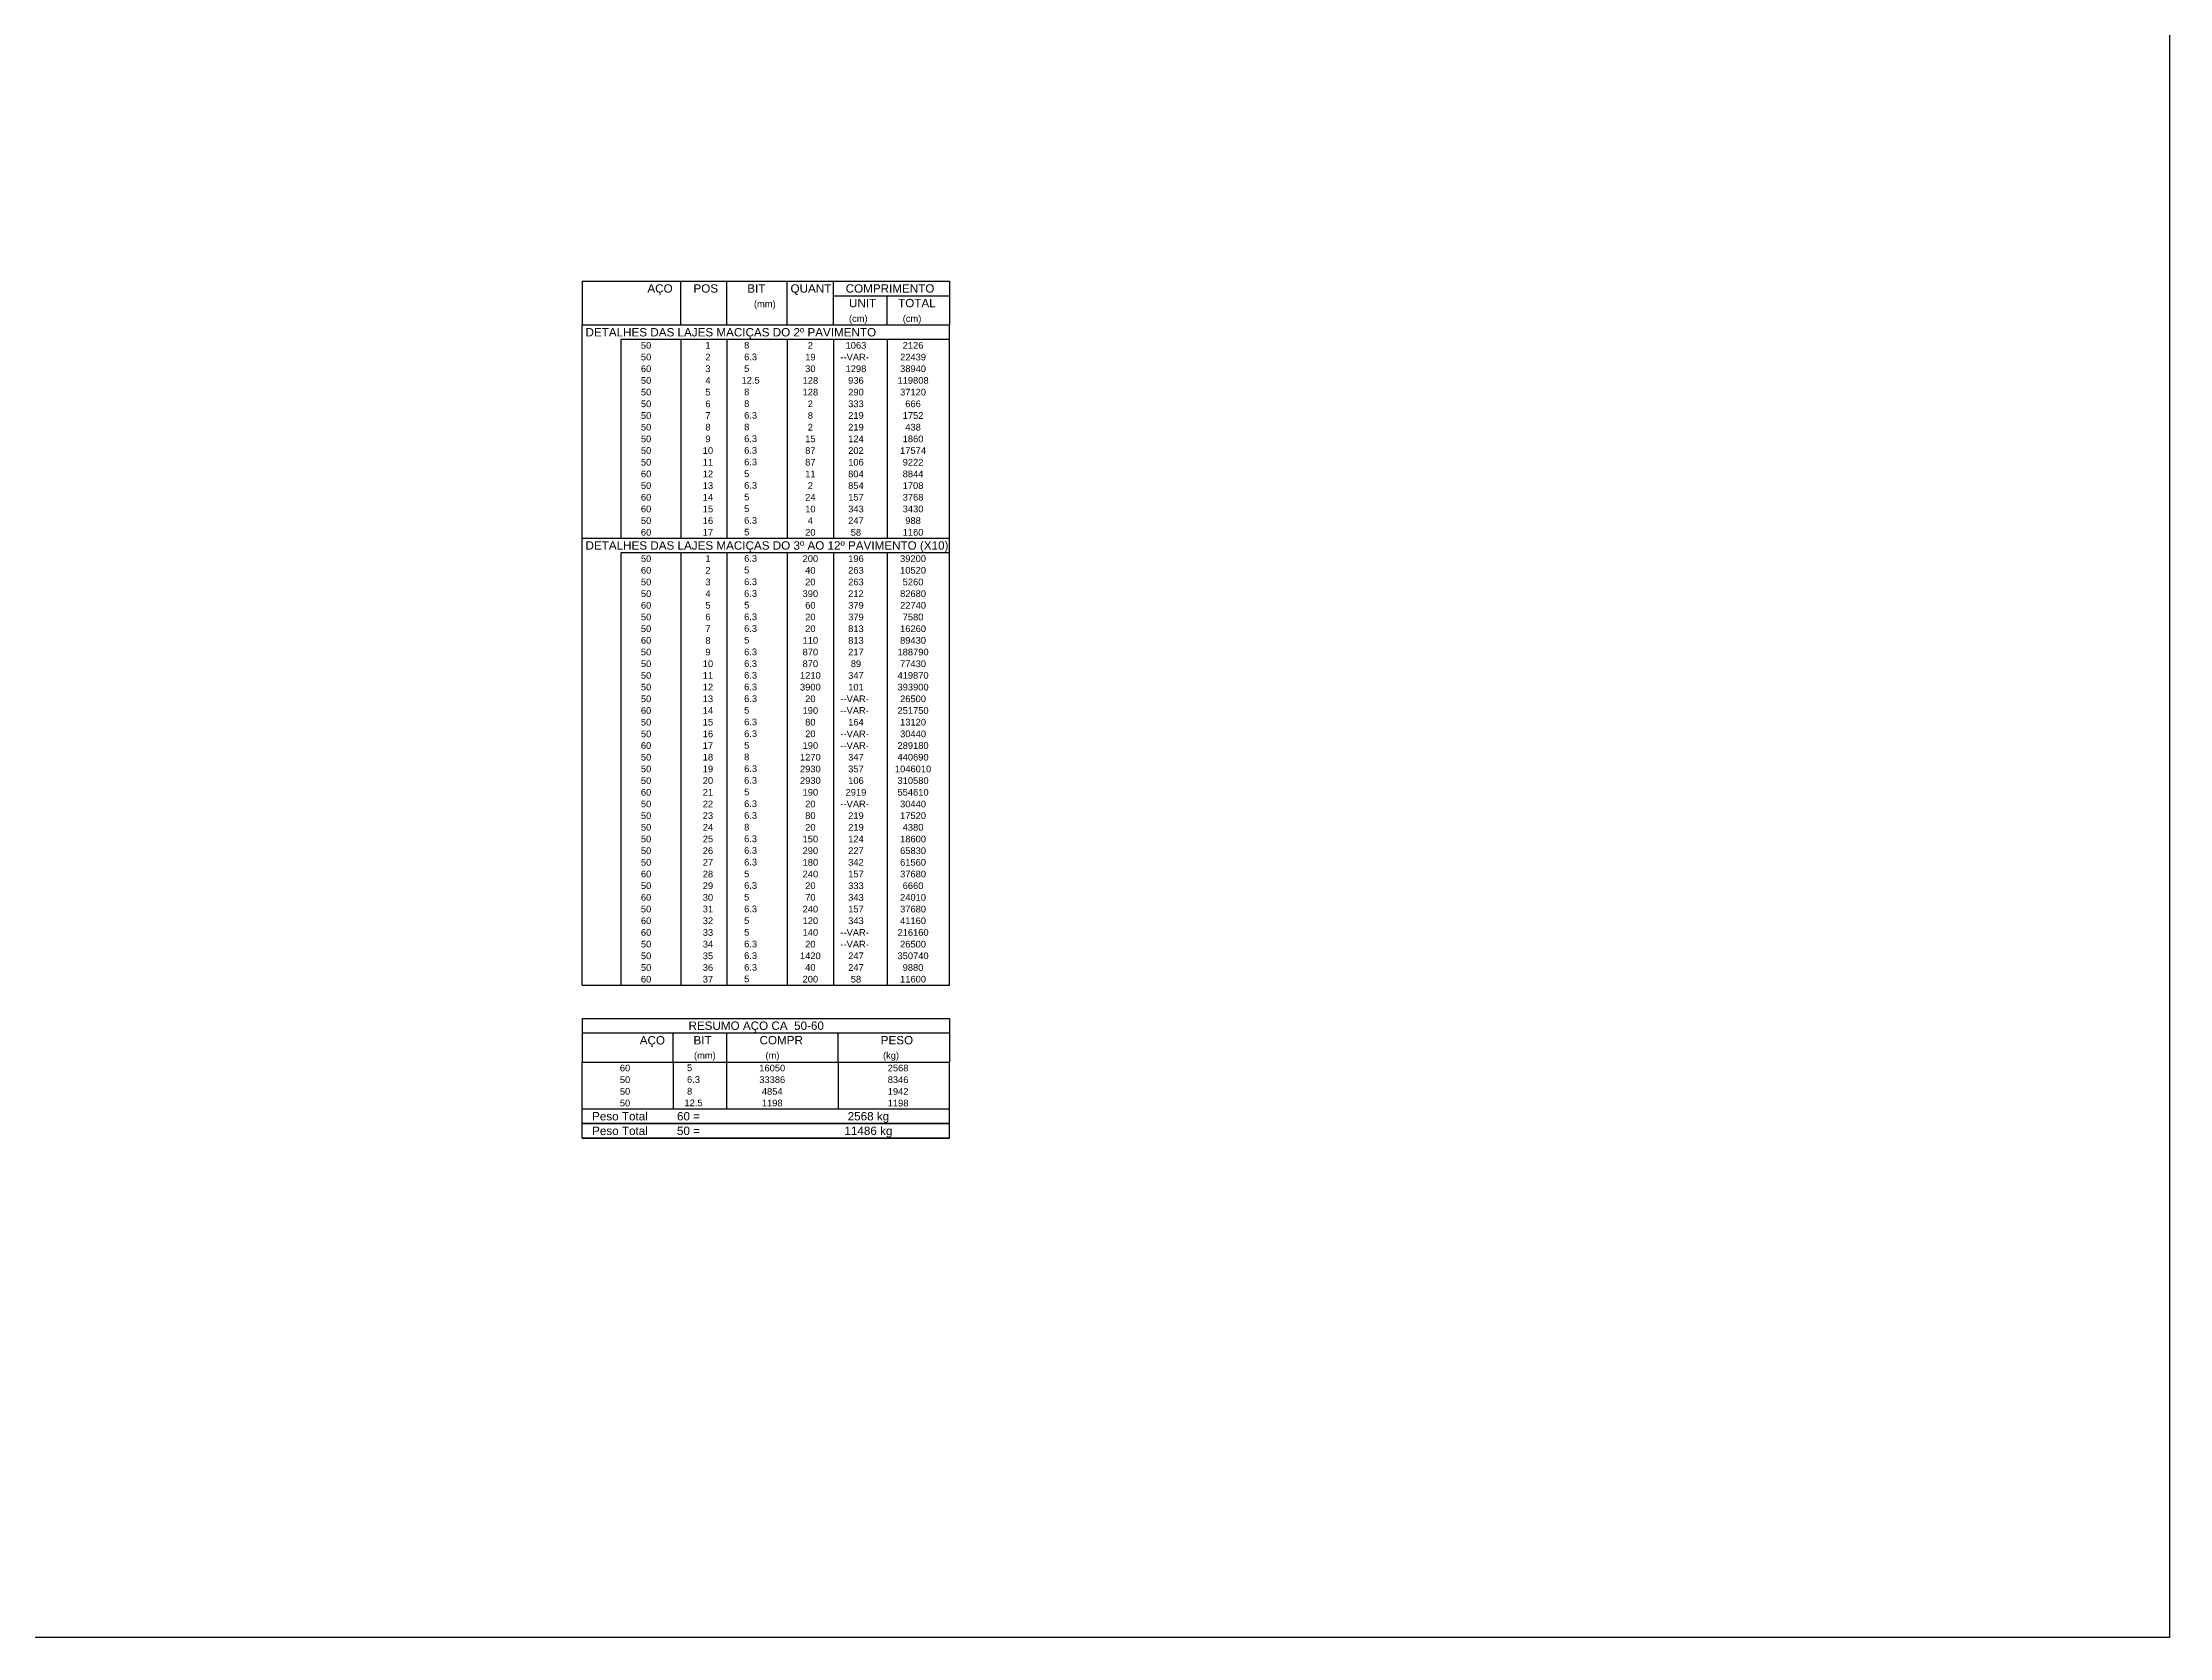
# Model space of a CAD drawing. Extents: x 544 to 914, y -40 to 56.
# Drawn here: x 850.5 to 914.2, y -39.5 to 8.3 of the extents above; entities that cross this region are included whole.
import ezdxf

# ---------------------------------------------------------------- set-up
doc = ezdxf.new("R2010")
doc.units = 0
doc.header["$LTSCALE"] = 0.5
doc.header["$MEASUREMENT"] = 0
doc.layers.get('0').update_dxf_attribs({"linetype": 'CONTINUOUS'})
doc.layers.add('2', color=1, linetype='CONTINUOUS')
doc.styles.add('TQS_ARIAL', font='arial.ttf')

msp = doc.modelspace()

# ---------------------------------------------------------------- linework, layer by layer
msp.add_lwpolyline([(783.812, 56.041), (914.246, 56.041), (914.246, -39.528), (783.812, -39.528)], close=True)
at = {"layer": '2', "linetype": 'Continuous'}
for p, q in [((866.706, 1.107), (866.706, -0.206)), ((866.706, 1.107), (877.706, 1.107)), ((869.656, -0.206), (869.656, 1.107)), ((871.036, -0.206), (871.036, 1.107)), ((872.846, -0.206), (872.846, 1.107)), ((874.226, -0.206), (874.226, 1.107)), ((874.226, 0.669), (877.706, 0.669)), ((875.836, -0.206), (875.836, 0.669)), ((877.706, 1.107), (877.706, -0.206)), ((866.706, -0.206), (877.706, -0.206)), ((866.706, -0.643), (866.706, -0.206)), ((866.706, -0.206), (877.706, -0.206)), ((877.706, -0.643), (877.706, -0.206)), ((866.706, -0.993), (866.706, -0.643)), ((866.706, -1.343), (866.706, -0.993)), ((877.706, -0.643), (867.856, -0.643)), ((867.856, -0.643), (867.856, -0.993)), ((867.856, -0.993), (867.856, -1.343)), ((869.656, -0.643), (869.656, -0.993)), ((869.656, -0.993), (869.656, -1.343)), ((871.036, -0.643), (871.036, -0.993)), ((871.036, -0.993), (871.036, -1.343)), ((872.846, -0.643), (872.846, -0.993)), ((872.846, -0.993), (872.846, -1.343)), ((874.226, -0.643), (874.226, -0.993)), ((874.226, -0.993), (874.226, -1.343)), ((875.836, -0.643), (875.836, -0.993)), ((875.836, -0.993), (875.836, -1.343)), ((877.706, -0.993), (877.706, -0.643)), ((877.706, -1.343), (877.706, -0.993)), ((866.706, -1.693), (866.706, -1.343)), ((866.706, -2.043), (866.706, -1.693)), ((867.856, -1.343), (867.856, -1.693)), ((867.856, -1.693), (867.856, -2.043)), ((869.656, -1.343), (869.656, -1.693)), ((869.656, -1.693), (869.656, -2.043)), ((871.036, -1.343), (871.036, -1.693)), ((871.036, -1.693), (871.036, -2.043)), ((872.846, -1.343), (872.846, -1.693)), ((872.846, -1.693), (872.846, -2.043)), ((874.226, -1.343), (874.226, -1.693)), ((874.226, -1.693), (874.226, -2.043)), ((875.836, -1.343), (875.836, -1.693)), ((875.836, -1.693), (875.836, -2.043)), ((877.706, -1.693), (877.706, -1.343)), ((877.706, -2.043), (877.706, -1.693)), ((866.706, -2.393), (866.706, -2.043)), ((866.706, -2.743), (866.706, -2.393)), ((867.856, -2.043), (867.856, -2.393)), ((867.856, -2.393), (867.856, -2.743)), ((869.656, -2.043), (869.656, -2.393)), ((869.656, -2.393), (869.656, -2.743)), ((871.036, -2.043), (871.036, -2.393)), ((871.036, -2.393), (871.036, -2.743)), ((872.846, -2.043), (872.846, -2.393)), ((872.846, -2.393), (872.846, -2.743)), ((874.226, -2.043), (874.226, -2.393)), ((874.226, -2.393), (874.226, -2.743)), ((875.836, -2.043), (875.836, -2.393)), ((875.836, -2.393), (875.836, -2.743)), ((877.706, -2.393), (877.706, -2.043)), ((877.706, -2.743), (877.706, -2.393)), ((866.706, -3.093), (866.706, -2.743)), ((866.706, -3.443), (866.706, -3.093)), ((867.856, -2.743), (867.856, -3.093)), ((867.856, -3.093), (867.856, -3.443)), ((869.656, -2.743), (869.656, -3.093)), ((869.656, -3.093), (869.656, -3.443)), ((871.036, -2.743), (871.036, -3.093)), ((871.036, -3.093), (871.036, -3.443)), ((872.846, -2.743), (872.846, -3.093)), ((872.846, -3.093), (872.846, -3.443)), ((874.226, -2.743), (874.226, -3.093)), ((874.226, -3.093), (874.226, -3.443)), ((875.836, -2.743), (875.836, -3.093)), ((875.836, -3.093), (875.836, -3.443)), ((877.706, -3.093), (877.706, -2.743)), ((877.706, -3.443), (877.706, -3.093)), ((866.706, -3.793), (866.706, -3.443)), ((866.706, -4.143), (866.706, -3.793)), ((867.856, -3.443), (867.856, -3.793)), ((867.856, -3.793), (867.856, -4.143)), ((869.656, -3.443), (869.656, -3.793)), ((869.656, -3.793), (869.656, -4.143)), ((871.036, -3.443), (871.036, -3.793)), ((871.036, -3.793), (871.036, -4.143)), ((872.846, -3.443), (872.846, -3.793)), ((872.846, -3.793), (872.846, -4.143)), ((874.226, -3.443), (874.226, -3.793)), ((874.226, -3.793), (874.226, -4.143)), ((875.836, -3.443), (875.836, -3.793)), ((875.836, -3.793), (875.836, -4.143)), ((877.706, -3.793), (877.706, -3.443)), ((877.706, -4.143), (877.706, -3.793)), ((866.706, -4.493), (866.706, -4.143)), ((867.856, -4.143), (867.856, -4.493)), ((869.656, -4.143), (869.656, -4.493)), ((871.036, -4.143), (871.036, -4.493)), ((872.846, -4.143), (872.846, -4.493)), ((874.226, -4.143), (874.226, -4.493)), ((875.836, -4.143), (875.836, -4.493)), ((877.706, -4.493), (877.706, -4.143)), ((866.706, -4.843), (866.706, -4.493)), ((866.706, -5.193), (866.706, -4.843)), ((867.856, -4.493), (867.856, -4.843)), ((867.856, -4.843), (867.856, -5.193)), ((869.656, -4.493), (869.656, -4.843)), ((869.656, -4.843), (869.656, -5.193)), ((871.036, -4.493), (871.036, -4.843)), ((871.036, -4.843), (871.036, -5.193)), ((872.846, -4.493), (872.846, -4.843)), ((872.846, -4.843), (872.846, -5.193)), ((874.226, -4.493), (874.226, -4.843)), ((874.226, -4.843), (874.226, -5.193)), ((875.836, -4.493), (875.836, -4.843)), ((875.836, -4.843), (875.836, -5.193)), ((877.706, -4.843), (877.706, -4.493)), ((877.706, -5.193), (877.706, -4.843)), ((866.706, -5.543), (866.706, -5.193)), ((866.706, -5.893), (866.706, -5.543)), ((867.856, -5.193), (867.856, -5.543)), ((867.856, -5.543), (867.856, -5.893)), ((869.656, -5.193), (869.656, -5.543)), ((869.656, -5.543), (869.656, -5.893)), ((871.036, -5.193), (871.036, -5.543)), ((871.036, -5.543), (871.036, -5.893)), ((872.846, -5.193), (872.846, -5.543)), ((872.846, -5.543), (872.846, -5.893)), ((874.226, -5.193), (874.226, -5.543)), ((874.226, -5.543), (874.226, -5.893)), ((875.836, -5.193), (875.836, -5.543)), ((875.836, -5.543), (875.836, -5.893)), ((877.706, -5.543), (877.706, -5.193)), ((877.706, -5.893), (877.706, -5.543)), ((866.706, -6.243), (866.706, -5.893)), ((866.706, -6.593), (866.706, -6.243)), ((867.856, -5.893), (867.856, -6.243)), ((867.856, -6.243), (867.856, -6.593)), ((869.656, -5.893), (869.656, -6.243)), ((869.656, -6.243), (869.656, -6.593)), ((871.036, -5.893), (871.036, -6.243)), ((871.036, -6.243), (871.036, -6.593)), ((872.846, -5.893), (872.846, -6.243)), ((872.846, -6.243), (872.846, -6.593)), ((874.226, -5.893), (874.226, -6.243)), ((874.226, -6.243), (874.226, -6.593)), ((875.836, -5.893), (875.836, -6.243)), ((875.836, -6.243), (875.836, -6.593)), ((877.706, -6.243), (877.706, -5.893)), ((877.706, -6.593), (877.706, -6.243)), ((866.706, -7.031), (866.706, -6.593)), ((866.706, -6.593), (877.706, -6.593)), ((877.706, -7.031), (877.706, -6.593)), ((866.706, -7.381), (866.706, -7.031)), ((866.706, -7.731), (866.706, -7.381)), ((877.706, -7.031), (867.856, -7.031)), ((867.856, -7.031), (867.856, -7.381)), ((867.856, -7.381), (867.856, -7.731)), ((869.656, -7.031), (869.656, -7.381)), ((869.656, -7.381), (869.656, -7.731)), ((871.036, -7.031), (871.036, -7.381)), ((871.036, -7.381), (871.036, -7.731)), ((872.846, -7.031), (872.846, -7.381)), ((872.846, -7.381), (872.846, -7.731)), ((874.226, -7.031), (874.226, -7.381)), ((874.226, -7.381), (874.226, -7.731)), ((875.836, -7.031), (875.836, -7.381)), ((875.836, -7.381), (875.836, -7.731)), ((877.706, -7.381), (877.706, -7.031)), ((877.706, -7.731), (877.706, -7.381)), ((866.706, -8.081), (866.706, -7.731)), ((866.706, -8.431), (866.706, -8.081)), ((867.856, -7.731), (867.856, -8.081)), ((867.856, -8.081), (867.856, -8.431)), ((869.656, -7.731), (869.656, -8.081)), ((869.656, -8.081), (869.656, -8.431)), ((871.036, -7.731), (871.036, -8.081)), ((871.036, -8.081), (871.036, -8.431)), ((872.846, -7.731), (872.846, -8.081)), ((872.846, -8.081), (872.846, -8.431)), ((874.226, -7.731), (874.226, -8.081)), ((874.226, -8.081), (874.226, -8.431)), ((875.836, -7.731), (875.836, -8.081)), ((875.836, -8.081), (875.836, -8.431)), ((877.706, -8.081), (877.706, -7.731)), ((877.706, -8.431), (877.706, -8.081)), ((866.706, -8.781), (866.706, -8.431)), ((866.706, -9.131), (866.706, -8.781)), ((867.856, -8.431), (867.856, -8.781)), ((867.856, -8.781), (867.856, -9.131)), ((869.656, -8.431), (869.656, -8.781)), ((869.656, -8.781), (869.656, -9.131)), ((871.036, -8.431), (871.036, -8.781)), ((871.036, -8.781), (871.036, -9.131)), ((872.846, -8.431), (872.846, -8.781)), ((872.846, -8.781), (872.846, -9.131)), ((874.226, -8.431), (874.226, -8.781)), ((874.226, -8.781), (874.226, -9.131)), ((875.836, -8.431), (875.836, -8.781)), ((875.836, -8.781), (875.836, -9.131)), ((877.706, -8.781), (877.706, -8.431)), ((877.706, -9.131), (877.706, -8.781)), ((866.706, -9.481), (866.706, -9.131)), ((866.706, -9.831), (866.706, -9.481)), ((867.856, -9.131), (867.856, -9.481)), ((867.856, -9.481), (867.856, -9.831)), ((869.656, -9.131), (869.656, -9.481)), ((869.656, -9.481), (869.656, -9.831)), ((871.036, -9.131), (871.036, -9.481)), ((871.036, -9.481), (871.036, -9.831)), ((872.846, -9.131), (872.846, -9.481)), ((872.846, -9.481), (872.846, -9.831)), ((874.226, -9.131), (874.226, -9.481)), ((874.226, -9.481), (874.226, -9.831)), ((875.836, -9.131), (875.836, -9.481)), ((875.836, -9.481), (875.836, -9.831)), ((877.706, -9.481), (877.706, -9.131)), ((877.706, -9.831), (877.706, -9.481)), ((866.706, -10.181), (866.706, -9.831)), ((866.706, -10.531), (866.706, -10.181)), ((867.856, -9.831), (867.856, -10.181)), ((867.856, -10.181), (867.856, -10.531)), ((869.656, -9.831), (869.656, -10.181)), ((869.656, -10.181), (869.656, -10.531)), ((871.036, -9.831), (871.036, -10.181)), ((871.036, -10.181), (871.036, -10.531)), ((872.846, -9.831), (872.846, -10.181)), ((872.846, -10.181), (872.846, -10.531)), ((874.226, -9.831), (874.226, -10.181)), ((874.226, -10.181), (874.226, -10.531)), ((875.836, -9.831), (875.836, -10.181)), ((875.836, -10.181), (875.836, -10.531)), ((877.706, -10.181), (877.706, -9.831)), ((877.706, -10.531), (877.706, -10.181)), ((866.706, -10.881), (866.706, -10.531)), ((867.856, -10.531), (867.856, -10.881)), ((869.656, -10.531), (869.656, -10.881)), ((871.036, -10.531), (871.036, -10.881)), ((872.846, -10.531), (872.846, -10.881)), ((874.226, -10.531), (874.226, -10.881)), ((875.836, -10.531), (875.836, -10.881)), ((877.706, -10.881), (877.706, -10.531)), ((866.706, -11.231), (866.706, -10.881)), ((866.706, -11.581), (866.706, -11.231)), ((867.856, -10.881), (867.856, -11.231)), ((867.856, -11.231), (867.856, -11.581)), ((869.656, -10.881), (869.656, -11.231)), ((869.656, -11.231), (869.656, -11.581)), ((871.036, -10.881), (871.036, -11.231)), ((871.036, -11.231), (871.036, -11.581)), ((872.846, -10.881), (872.846, -11.231)), ((872.846, -11.231), (872.846, -11.581)), ((874.226, -10.881), (874.226, -11.231)), ((874.226, -11.231), (874.226, -11.581)), ((875.836, -10.881), (875.836, -11.231)), ((875.836, -11.231), (875.836, -11.581)), ((877.706, -11.231), (877.706, -10.881)), ((877.706, -11.581), (877.706, -11.231)), ((866.706, -11.931), (866.706, -11.581)), ((866.706, -12.281), (866.706, -11.931)), ((867.856, -11.581), (867.856, -11.931)), ((867.856, -11.931), (867.856, -12.281)), ((869.656, -11.581), (869.656, -11.931)), ((869.656, -11.931), (869.656, -12.281)), ((871.036, -11.581), (871.036, -11.931)), ((871.036, -11.931), (871.036, -12.281)), ((872.846, -11.581), (872.846, -11.931)), ((872.846, -11.931), (872.846, -12.281)), ((874.226, -11.581), (874.226, -11.931)), ((874.226, -11.931), (874.226, -12.281)), ((875.836, -11.581), (875.836, -11.931)), ((875.836, -11.931), (875.836, -12.281)), ((877.706, -11.931), (877.706, -11.581)), ((877.706, -12.281), (877.706, -11.931)), ((866.706, -12.631), (866.706, -12.281)), ((866.706, -12.981), (866.706, -12.631)), ((867.856, -12.281), (867.856, -12.631)), ((867.856, -12.631), (867.856, -12.981)), ((869.656, -12.281), (869.656, -12.631)), ((869.656, -12.631), (869.656, -12.981)), ((871.036, -12.281), (871.036, -12.631)), ((871.036, -12.631), (871.036, -12.981)), ((872.846, -12.281), (872.846, -12.631)), ((872.846, -12.631), (872.846, -12.981)), ((874.226, -12.281), (874.226, -12.631)), ((874.226, -12.631), (874.226, -12.981)), ((875.836, -12.281), (875.836, -12.631)), ((875.836, -12.631), (875.836, -12.981)), ((877.706, -12.631), (877.706, -12.281)), ((877.706, -12.981), (877.706, -12.631)), ((866.706, -13.331), (866.706, -12.981)), ((866.706, -13.681), (866.706, -13.331)), ((867.856, -12.981), (867.856, -13.331)), ((867.856, -13.331), (867.856, -13.681)), ((869.656, -12.981), (869.656, -13.331)), ((869.656, -13.331), (869.656, -13.681)), ((871.036, -12.981), (871.036, -13.331)), ((871.036, -13.331), (871.036, -13.681)), ((872.846, -12.981), (872.846, -13.331)), ((872.846, -13.331), (872.846, -13.681)), ((874.226, -12.981), (874.226, -13.331)), ((874.226, -13.331), (874.226, -13.681)), ((875.836, -12.981), (875.836, -13.331)), ((875.836, -13.331), (875.836, -13.681)), ((877.706, -13.331), (877.706, -12.981)), ((877.706, -13.681), (877.706, -13.331)), ((866.706, -14.031), (866.706, -13.681)), ((867.856, -13.681), (867.856, -14.031)), ((869.656, -13.681), (869.656, -14.031)), ((871.036, -13.681), (871.036, -14.031)), ((872.846, -13.681), (872.846, -14.031)), ((874.226, -13.681), (874.226, -14.031)), ((875.836, -13.681), (875.836, -14.031)), ((877.706, -14.031), (877.706, -13.681)), ((866.706, -14.381), (866.706, -14.031)), ((866.706, -14.731), (866.706, -14.381)), ((867.856, -14.031), (867.856, -14.381)), ((867.856, -14.381), (867.856, -14.731)), ((869.656, -14.031), (869.656, -14.381)), ((869.656, -14.381), (869.656, -14.731)), ((871.036, -14.031), (871.036, -14.381)), ((871.036, -14.381), (871.036, -14.731)), ((872.846, -14.031), (872.846, -14.381)), ((872.846, -14.381), (872.846, -14.731)), ((874.226, -14.031), (874.226, -14.381)), ((874.226, -14.381), (874.226, -14.731)), ((875.836, -14.031), (875.836, -14.381)), ((875.836, -14.381), (875.836, -14.731)), ((877.706, -14.381), (877.706, -14.031)), ((877.706, -14.731), (877.706, -14.381)), ((866.706, -15.081), (866.706, -14.731)), ((866.706, -15.431), (866.706, -15.081)), ((867.856, -14.731), (867.856, -15.081)), ((867.856, -15.081), (867.856, -15.431)), ((869.656, -14.731), (869.656, -15.081)), ((869.656, -15.081), (869.656, -15.431)), ((871.036, -14.731), (871.036, -15.081)), ((871.036, -15.081), (871.036, -15.431)), ((872.846, -14.731), (872.846, -15.081)), ((872.846, -15.081), (872.846, -15.431)), ((874.226, -14.731), (874.226, -15.081)), ((874.226, -15.081), (874.226, -15.431)), ((875.836, -14.731), (875.836, -15.081)), ((875.836, -15.081), (875.836, -15.431)), ((877.706, -15.081), (877.706, -14.731)), ((877.706, -15.431), (877.706, -15.081)), ((866.706, -15.781), (866.706, -15.431)), ((866.706, -16.131), (866.706, -15.781)), ((867.856, -15.431), (867.856, -15.781)), ((867.856, -15.781), (867.856, -16.131)), ((869.656, -15.431), (869.656, -15.781)), ((869.656, -15.781), (869.656, -16.131)), ((871.036, -15.431), (871.036, -15.781)), ((871.036, -15.781), (871.036, -16.131)), ((872.846, -15.431), (872.846, -15.781)), ((872.846, -15.781), (872.846, -16.131)), ((874.226, -15.431), (874.226, -15.781)), ((874.226, -15.781), (874.226, -16.131)), ((875.836, -15.431), (875.836, -15.781)), ((875.836, -15.781), (875.836, -16.131)), ((877.706, -15.781), (877.706, -15.431)), ((877.706, -16.131), (877.706, -15.781)), ((866.706, -16.481), (866.706, -16.131)), ((866.706, -16.831), (866.706, -16.481)), ((867.856, -16.131), (867.856, -16.481)), ((867.856, -16.481), (867.856, -16.831)), ((869.656, -16.131), (869.656, -16.481)), ((869.656, -16.481), (869.656, -16.831)), ((871.036, -16.131), (871.036, -16.481)), ((871.036, -16.481), (871.036, -16.831)), ((872.846, -16.131), (872.846, -16.481)), ((872.846, -16.481), (872.846, -16.831)), ((874.226, -16.131), (874.226, -16.481)), ((874.226, -16.481), (874.226, -16.831)), ((875.836, -16.131), (875.836, -16.481)), ((875.836, -16.481), (875.836, -16.831)), ((877.706, -16.481), (877.706, -16.131)), ((877.706, -16.831), (877.706, -16.481)), ((866.706, -17.181), (866.706, -16.831)), ((866.706, -17.531), (866.706, -17.181)), ((867.856, -16.831), (867.856, -17.181)), ((867.856, -17.181), (867.856, -17.531)), ((869.656, -16.831), (869.656, -17.181)), ((869.656, -17.181), (869.656, -17.531)), ((871.036, -16.831), (871.036, -17.181)), ((871.036, -17.181), (871.036, -17.531)), ((872.846, -16.831), (872.846, -17.181)), ((872.846, -17.181), (872.846, -17.531)), ((874.226, -16.831), (874.226, -17.181)), ((874.226, -17.181), (874.226, -17.531)), ((875.836, -16.831), (875.836, -17.181)), ((875.836, -17.181), (875.836, -17.531)), ((877.706, -17.181), (877.706, -16.831)), ((877.706, -17.531), (877.706, -17.181)), ((866.706, -17.881), (866.706, -17.531)), ((867.856, -17.531), (867.856, -17.881)), ((869.656, -17.531), (869.656, -17.881)), ((871.036, -17.531), (871.036, -17.881)), ((872.846, -17.531), (872.846, -17.881)), ((874.226, -17.531), (874.226, -17.881)), ((875.836, -17.531), (875.836, -17.881)), ((877.706, -17.881), (877.706, -17.531)), ((866.706, -18.231), (866.706, -17.881)), ((866.706, -18.581), (866.706, -18.231)), ((867.856, -17.881), (867.856, -18.231)), ((867.856, -18.231), (867.856, -18.581)), ((869.656, -17.881), (869.656, -18.231)), ((869.656, -18.231), (869.656, -18.581)), ((871.036, -17.881), (871.036, -18.231)), ((871.036, -18.231), (871.036, -18.581)), ((872.846, -17.881), (872.846, -18.231)), ((872.846, -18.231), (872.846, -18.581)), ((874.226, -17.881), (874.226, -18.231)), ((874.226, -18.231), (874.226, -18.581)), ((875.836, -17.881), (875.836, -18.231)), ((875.836, -18.231), (875.836, -18.581)), ((877.706, -18.231), (877.706, -17.881)), ((877.706, -18.581), (877.706, -18.231)), ((866.706, -18.931), (866.706, -18.581)), ((866.706, -19.281), (866.706, -18.931)), ((867.856, -18.581), (867.856, -18.931)), ((867.856, -18.931), (867.856, -19.281)), ((869.656, -18.581), (869.656, -18.931)), ((869.656, -18.931), (869.656, -19.281)), ((871.036, -18.581), (871.036, -18.931)), ((871.036, -18.931), (871.036, -19.281)), ((872.846, -18.581), (872.846, -18.931)), ((872.846, -18.931), (872.846, -19.281)), ((874.226, -18.581), (874.226, -18.931)), ((874.226, -18.931), (874.226, -19.281)), ((875.836, -18.581), (875.836, -18.931)), ((875.836, -18.931), (875.836, -19.281)), ((877.706, -18.931), (877.706, -18.581)), ((877.706, -19.281), (877.706, -18.931)), ((866.706, -19.631), (866.706, -19.281)), ((866.706, -19.981), (866.706, -19.631)), ((867.856, -19.281), (867.856, -19.631)), ((867.856, -19.631), (867.856, -19.981)), ((869.656, -19.281), (869.656, -19.631)), ((869.656, -19.631), (869.656, -19.981)), ((871.036, -19.281), (871.036, -19.631)), ((871.036, -19.631), (871.036, -19.981)), ((872.846, -19.281), (872.846, -19.631)), ((872.846, -19.631), (872.846, -19.981)), ((874.226, -19.281), (874.226, -19.631)), ((874.226, -19.631), (874.226, -19.981)), ((875.836, -19.281), (875.836, -19.631)), ((875.836, -19.631), (875.836, -19.981)), ((877.706, -19.631), (877.706, -19.281)), ((877.706, -19.981), (877.706, -19.631)), ((866.706, -19.981), (877.706, -19.981)), ((866.706, -20.981), (866.706, -22.293)), ((866.706, -20.981), (877.706, -20.981)), ((877.706, -20.981), (877.706, -22.293)), ((866.706, -21.418), (877.706, -21.418)), ((869.426, -22.293), (869.426, -21.418)), ((871.036, -22.293), (871.036, -21.418)), ((874.371, -22.293), (874.371, -21.418)), ((866.706, -22.293), (877.706, -22.293)), ((866.706, -22.643), (866.706, -22.293)), ((869.426, -22.293), (869.426, -22.643)), ((871.036, -22.643), (871.036, -22.293)), ((874.371, -22.293), (874.371, -22.643)), ((877.706, -22.643), (877.706, -22.293)), ((866.706, -22.993), (866.706, -22.643)), ((869.426, -22.643), (869.426, -22.993)), ((871.036, -22.993), (871.036, -22.643)), ((874.371, -22.643), (874.371, -22.993)), ((877.706, -22.993), (877.706, -22.643)), ((866.706, -23.343), (866.706, -22.993)), ((866.706, -23.693), (866.706, -23.343)), ((869.426, -22.993), (869.426, -23.343)), ((869.426, -23.343), (869.426, -23.693)), ((871.036, -23.343), (871.036, -22.993)), ((871.036, -23.693), (871.036, -23.343)), ((874.371, -22.993), (874.371, -23.343)), ((874.371, -23.343), (874.371, -23.693)), ((877.706, -23.343), (877.706, -22.993)), ((877.706, -23.693), (877.706, -23.343)), ((866.706, -23.693), (877.706, -23.693)), ((866.706, -24.131), (866.706, -23.693)), ((866.706, -23.693), (877.706, -23.693)), ((877.706, -24.131), (866.706, -24.131)), ((866.706, -24.568), (866.706, -24.131)), ((866.706, -24.131), (877.706, -24.131)), ((877.706, -24.131), (877.706, -23.693)), ((877.706, -24.568), (877.706, -24.131)), ((877.706, -24.568), (866.706, -24.568)), ((866.706, -24.568), (877.706, -24.568))]:
    msp.add_line(p, q, dxfattribs=at)

# ---------------------------------------------------------------- texts
at = {"layer": '2', "linetype": 'Continuous', "style": 'TQS_ARIAL'}
for s, height, p in [('AÇO', 0.25, (868.655, 0.763)), ('POS', 0.25, (870.036, 0.763)), ('BIT', 0.25, (871.646, 0.763)), ('QUANT', 0.25, (872.942, 0.763)), ('COMPRIMENTO', 0.25, (874.595, 0.763)), ('(mm)', 0.2, (871.846, 0.326)), ('(cm)', 0.2, (874.693, -0.112)), ('UNIT', 0.25, (874.693, 0.326)), ('TOTAL', 0.25, (876.165, 0.326)), ('(cm)', 0.2, (876.303, -0.112)), ('DETALHES DAS LAJES MACIÇAS DO 2º PAVIMENTO', 0.25, (866.802, -0.549)), ('      50', 0.2, (867.995, -0.918)), ('      50', 0.2, (867.995, -1.268)), ('  2', 0.2, (870.236, -1.268)), ('  1', 0.2, (870.236, -0.918)), ('    8  ', 0.2, (871.242, -0.912)), ('    6.3', 0.2, (871.242, -1.262)), ('  19', 0.2, (873.226, -1.268)), ('   2', 0.2, (873.226, -0.918)), ('--VAR-', 0.2, (874.436, -1.268)), ('  1063', 0.2, (874.436, -0.918)), ('  22439', 0.2, (876.069, -1.268)), ('   2126', 0.2, (876.069, -0.918)), ('      50', 0.2, (867.995, -1.968)), ('      60', 0.2, (867.995, -1.618)), ('  4', 0.2, (870.236, -1.968)), ('  3', 0.2, (870.236, -1.618)), ('   12.5', 0.2, (871.242, -1.962)), ('    5  ', 0.2, (871.242, -1.612)), (' 128', 0.2, (873.226, -1.968)), ('  30', 0.2, (873.226, -1.618)), ('  1298', 0.2, (874.436, -1.618)), ('   936', 0.2, (874.436, -1.968)), (' 119808', 0.2, (876.069, -1.968)), ('  38940', 0.2, (876.069, -1.618)), ('      50', 0.2, (867.995, -2.318)), ('      50', 0.2, (867.995, -2.668)), ('  5', 0.2, (870.236, -2.318)), ('  6', 0.2, (870.236, -2.668)), ('    8  ', 0.2, (871.242, -2.312)), ('    8  ', 0.2, (871.242, -2.662)), (' 128', 0.2, (873.226, -2.318)), ('   2', 0.2, (873.226, -2.668)), ('   333', 0.2, (874.436, -2.668)), ('   290', 0.2, (874.436, -2.318)), ('  37120', 0.2, (876.069, -2.318)), ('    666', 0.2, (876.069, -2.668)), ('      50', 0.2, (867.995, -3.018)), ('      50', 0.2, (867.995, -3.368)), ('  8', 0.2, (870.236, -3.368)), ('  7', 0.2, (870.236, -3.018)), ('    8  ', 0.2, (871.242, -3.362)), ('    6.3', 0.2, (871.242, -3.012)), ('   8', 0.2, (873.226, -3.018)), ('   2', 0.2, (873.226, -3.368)), ('   219', 0.2, (874.436, -3.018)), ('   219', 0.2, (874.436, -3.368)), ('   1752', 0.2, (876.069, -3.018)), ('    438', 0.2, (876.069, -3.368)), ('      50', 0.2, (867.995, -3.718)), ('  9', 0.2, (870.236, -3.718)), ('    6.3', 0.2, (871.242, -3.712)), ('  15', 0.2, (873.226, -3.718)), ('   124', 0.2, (874.436, -3.718)), ('   1860', 0.2, (876.069, -3.718)), ('      50', 0.2, (867.995, -4.068)), ('      50', 0.2, (867.995, -4.418)), (' 10', 0.2, (870.236, -4.068)), (' 11', 0.2, (870.236, -4.418)), ('    6.3', 0.2, (871.242, -4.062)), ('    6.3', 0.2, (871.242, -4.412)), ('  87', 0.2, (873.226, -4.068)), ('  87', 0.2, (873.226, -4.418)), ('   202', 0.2, (874.436, -4.068)), ('   106', 0.2, (874.436, -4.418)), ('  17574', 0.2, (876.069, -4.068)), ('   9222', 0.2, (876.069, -4.418)), ('      50', 0.2, (867.995, -5.118)), ('      60', 0.2, (867.995, -4.768)), (' 12', 0.2, (870.236, -4.768)), (' 13', 0.2, (870.236, -5.118)), ('    5  ', 0.2, (871.242, -4.762)), ('    6.3', 0.2, (871.242, -5.112)), ('  11', 0.2, (873.226, -4.768)), ('   2', 0.2, (873.226, -5.118)), ('   804', 0.2, (874.436, -4.768)), ('   854', 0.2, (874.436, -5.118)), ('   8844', 0.2, (876.069, -4.768)), ('   1708', 0.2, (876.069, -5.118)), ('      60', 0.2, (867.995, -5.468)), ('      60', 0.2, (867.995, -5.818)), (' 14', 0.2, (870.236, -5.468)), (' 15', 0.2, (870.236, -5.818)), ('    5  ', 0.2, (871.242, -5.462)), ('    5  ', 0.2, (871.242, -5.812)), ('  24', 0.2, (873.226, -5.468)), ('  10', 0.2, (873.226, -5.818)), ('   343', 0.2, (874.436, -5.818)), ('   157', 0.2, (874.436, -5.468)), ('   3768', 0.2, (876.069, -5.468)), ('   3430', 0.2, (876.069, -5.818)), ('      50', 0.2, (867.995, -6.168)), ('      60', 0.2, (867.995, -6.518)), (' 16', 0.2, (870.236, -6.168)), (' 17', 0.2, (870.236, -6.518)), ('    5  ', 0.2, (871.242, -6.512)), ('    6.3', 0.2, (871.242, -6.162)), ('  20', 0.2, (873.226, -6.518)), ('   4', 0.2, (873.226, -6.168)), ('   247', 0.2, (874.436, -6.168)), ('    58', 0.2, (874.436, -6.518)), ('   1160', 0.2, (876.069, -6.518)), ('    988', 0.2, (876.069, -6.168)), ('DETALHES DAS LAJES MACIÇAS DO 3º AO 12º PAVIMENTO (X10)', 0.25, (866.802, -6.937)), ('      50', 0.2, (867.995, -7.306)), ('      60', 0.2, (867.995, -7.656)), ('  2', 0.2, (870.236, -7.656)), ('  1', 0.2, (870.236, -7.306)), ('    5  ', 0.2, (871.242, -7.65)), ('    6.3', 0.2, (871.242, -7.3)), (' 200', 0.2, (873.226, -7.306)), ('  40', 0.2, (873.226, -7.656)), ('   263', 0.2, (874.436, -7.656)), ('   196', 0.2, (874.436, -7.306)), ('  39200', 0.2, (876.069, -7.306)), ('  10520', 0.2, (876.069, -7.656)), ('      50', 0.2, (867.995, -8.006)), ('      50', 0.2, (867.995, -8.356)), ('  4', 0.2, (870.236, -8.356)), ('  3', 0.2, (870.236, -8.006)), ('    6.3', 0.2, (871.242, -8)), ('    6.3', 0.2, (871.242, -8.35)), (' 390', 0.2, (873.226, -8.356)), ('  20', 0.2, (873.226, -8.006)), ('   263', 0.2, (874.436, -8.006)), ('   212', 0.2, (874.436, -8.356)), ('  82680', 0.2, (876.069, -8.356)), ('   5260', 0.2, (876.069, -8.006)), ('      50', 0.2, (867.995, -9.056)), ('      60', 0.2, (867.995, -8.706)), ('  5', 0.2, (870.236, -8.706)), ('  6', 0.2, (870.236, -9.056)), ('    5  ', 0.2, (871.242, -8.7)), ('    6.3', 0.2, (871.242, -9.05)), ('  60', 0.2, (873.226, -8.706)), ('  20', 0.2, (873.226, -9.056)), ('   379', 0.2, (874.436, -8.706)), ('   379', 0.2, (874.436, -9.056)), ('  22740', 0.2, (876.069, -8.706)), ('   7580', 0.2, (876.069, -9.056)), ('      50', 0.2, (867.995, -9.406)), ('      60', 0.2, (867.995, -9.756)), ('  8', 0.2, (870.236, -9.756)), ('  7', 0.2, (870.236, -9.406)), ('    5  ', 0.2, (871.242, -9.75)), ('    6.3', 0.2, (871.242, -9.4)), (' 110', 0.2, (873.226, -9.756)), ('  20', 0.2, (873.226, -9.406)), ('   813', 0.2, (874.436, -9.406)), ('   813', 0.2, (874.436, -9.756)), ('  89430', 0.2, (876.069, -9.756)), ('  16260', 0.2, (876.069, -9.406)), ('      50', 0.2, (867.995, -10.106)), ('  9', 0.2, (870.236, -10.106)), ('    6.3', 0.2, (871.242, -10.1)), (' 870', 0.2, (873.226, -10.106)), ('   217', 0.2, (874.436, -10.106)), (' 188790', 0.2, (876.069, -10.106)), ('      50', 0.2, (867.995, -10.456)), ('      50', 0.2, (867.995, -10.806)), (' 10', 0.2, (870.236, -10.456)), (' 11', 0.2, (870.236, -10.806)), ('    6.3', 0.2, (871.242, -10.45)), ('    6.3', 0.2, (871.242, -10.8)), ('1210', 0.2, (873.226, -10.806)), (' 870', 0.2, (873.226, -10.456)), ('   347', 0.2, (874.436, -10.806)), ('    89', 0.2, (874.436, -10.456)), (' 419870', 0.2, (876.069, -10.806)), ('  77430', 0.2, (876.069, -10.456)), ('      50', 0.2, (867.995, -11.156)), ('      50', 0.2, (867.995, -11.506)), (' 12', 0.2, (870.236, -11.156)), (' 13', 0.2, (870.236, -11.506)), ('    6.3', 0.2, (871.242, -11.15)), ('    6.3', 0.2, (871.242, -11.5)), ('3900', 0.2, (873.226, -11.156)), ('  20', 0.2, (873.226, -11.506)), ('--VAR-', 0.2, (874.436, -11.506)), ('   101', 0.2, (874.436, -11.156)), (' 393900', 0.2, (876.069, -11.156)), ('  26500', 0.2, (876.069, -11.506)), ('      50', 0.2, (867.995, -12.206)), ('      60', 0.2, (867.995, -11.856)), (' 14', 0.2, (870.236, -11.856)), (' 15', 0.2, (870.236, -12.206)), ('    5  ', 0.2, (871.242, -11.85)), ('    6.3', 0.2, (871.242, -12.2)), (' 190', 0.2, (873.226, -11.856)), ('  80', 0.2, (873.226, -12.206)), ('--VAR-', 0.2, (874.436, -11.856)), ('   164', 0.2, (874.436, -12.206)), (' 251750', 0.2, (876.069, -11.856)), ('  13120', 0.2, (876.069, -12.206)), ('      50', 0.2, (867.995, -12.556)), ('      60', 0.2, (867.995, -12.906)), (' 16', 0.2, (870.236, -12.556)), (' 17', 0.2, (870.236, -12.906)), ('    5  ', 0.2, (871.242, -12.9)), ('    6.3', 0.2, (871.242, -12.55)), (' 190', 0.2, (873.226, -12.906)), ('  20', 0.2, (873.226, -12.556)), ('--VAR-', 0.2, (874.436, -12.556)), ('--VAR-', 0.2, (874.436, -12.906)), (' 289180', 0.2, (876.069, -12.906)), ('  30440', 0.2, (876.069, -12.556)), ('      50', 0.2, (867.995, -13.256)), (' 18', 0.2, (870.236, -13.256)), ('    8  ', 0.2, (871.242, -13.25)), ('1270', 0.2, (873.226, -13.256)), ('   347', 0.2, (874.436, -13.256)), (' 440690', 0.2, (876.069, -13.256)), ('      50', 0.2, (867.995, -13.606)), ('      50', 0.2, (867.995, -13.956)), (' 20', 0.2, (870.236, -13.956)), (' 19', 0.2, (870.236, -13.606)), ('    6.3', 0.2, (871.242, -13.6)), ('    6.3', 0.2, (871.242, -13.95)), ('2930', 0.2, (873.226, -13.606)), ('2930', 0.2, (873.226, -13.956)), ('   357', 0.2, (874.436, -13.606)), ('   106', 0.2, (874.436, -13.956)), ('1046010', 0.2, (876.069, -13.606)), (' 310580', 0.2, (876.069, -13.956)), ('      50', 0.2, (867.995, -14.656)), ('      60', 0.2, (867.995, -14.306)), (' 21', 0.2, (870.236, -14.306)), (' 22', 0.2, (870.236, -14.656)), ('    5  ', 0.2, (871.242, -14.3)), ('    6.3', 0.2, (871.242, -14.65)), (' 190', 0.2, (873.226, -14.306)), ('  20', 0.2, (873.226, -14.656)), ('--VAR-', 0.2, (874.436, -14.656)), ('  2919', 0.2, (874.436, -14.306)), (' 554610', 0.2, (876.069, -14.306)), ('  30440', 0.2, (876.069, -14.656)), ('      50', 0.2, (867.995, -15.006)), ('      50', 0.2, (867.995, -15.356)), (' 23', 0.2, (870.236, -15.006)), (' 24', 0.2, (870.236, -15.356)), ('    8  ', 0.2, (871.242, -15.35)), ('    6.3', 0.2, (871.242, -15)), ('  80', 0.2, (873.226, -15.006)), ('  20', 0.2, (873.226, -15.356)), ('   219', 0.2, (874.436, -15.006)), ('   219', 0.2, (874.436, -15.356)), ('  17520', 0.2, (876.069, -15.006)), ('   4380', 0.2, (876.069, -15.356)), ('      50', 0.2, (867.995, -15.706)), ('      50', 0.2, (867.995, -16.056)), (' 25', 0.2, (870.236, -15.706)), (' 26', 0.2, (870.236, -16.056)), ('    6.3', 0.2, (871.242, -15.7)), ('    6.3', 0.2, (871.242, -16.05)), (' 290', 0.2, (873.226, -16.056)), (' 150', 0.2, (873.226, -15.706)), ('   227', 0.2, (874.436, -16.056)), ('   124', 0.2, (874.436, -15.706)), ('  65830', 0.2, (876.069, -16.056)), ('  18600', 0.2, (876.069, -15.706)), ('      50', 0.2, (867.995, -16.406)), ('      60', 0.2, (867.995, -16.756)), (' 27', 0.2, (870.236, -16.406)), (' 28', 0.2, (870.236, -16.756)), ('    5  ', 0.2, (871.242, -16.75)), ('    6.3', 0.2, (871.242, -16.4)), (' 240', 0.2, (873.226, -16.756)), (' 180', 0.2, (873.226, -16.406)), ('   342', 0.2, (874.436, -16.406)), ('   157', 0.2, (874.436, -16.756)), ('  37680', 0.2, (876.069, -16.756)), ('  61560', 0.2, (876.069, -16.406)), ('      50', 0.2, (867.995, -17.106)), (' 29', 0.2, (870.236, -17.106)), ('    6.3', 0.2, (871.242, -17.1)), ('  20', 0.2, (873.226, -17.106)), ('   333', 0.2, (874.436, -17.106)), ('   6660', 0.2, (876.069, -17.106)), ('      50', 0.2, (867.995, -17.806)), ('      60', 0.2, (867.995, -17.456)), (' 30', 0.2, (870.236, -17.456)), (' 31', 0.2, (870.236, -17.806)), ('    5  ', 0.2, (871.242, -17.45)), ('    6.3', 0.2, (871.242, -17.8)), (' 240', 0.2, (873.226, -17.806)), ('  70', 0.2, (873.226, -17.456)), ('   343', 0.2, (874.436, -17.456)), ('   157', 0.2, (874.436, -17.806)), ('  37680', 0.2, (876.069, -17.806)), ('  24010', 0.2, (876.069, -17.456)), ('      60', 0.2, (867.995, -18.156)), ('      60', 0.2, (867.995, -18.506)), (' 32', 0.2, (870.236, -18.156)), (' 33', 0.2, (870.236, -18.506)), ('    5  ', 0.2, (871.242, -18.15)), ('    5  ', 0.2, (871.242, -18.5)), (' 120', 0.2, (873.226, -18.156)), (' 140', 0.2, (873.226, -18.506)), ('--VAR-', 0.2, (874.436, -18.506)), ('   343', 0.2, (874.436, -18.156)), (' 216160', 0.2, (876.069, -18.506)), ('  41160', 0.2, (876.069, -18.156)), ('      50', 0.2, (867.995, -18.856)), ('      50', 0.2, (867.995, -19.206)), (' 34', 0.2, (870.236, -18.856)), (' 35', 0.2, (870.236, -19.206)), ('    6.3', 0.2, (871.242, -18.85)), ('    6.3', 0.2, (871.242, -19.2)), ('1420', 0.2, (873.226, -19.206)), ('  20', 0.2, (873.226, -18.856)), ('--VAR-', 0.2, (874.436, -18.856)), ('   247', 0.2, (874.436, -19.206)), (' 350740', 0.2, (876.069, -19.206)), ('  26500', 0.2, (876.069, -18.856)), ('      50', 0.2, (867.995, -19.556)), ('      60', 0.2, (867.995, -19.906)), (' 36', 0.2, (870.236, -19.556)), (' 37', 0.2, (870.236, -19.906)), ('    5  ', 0.2, (871.242, -19.9)), ('    6.3', 0.2, (871.242, -19.55)), (' 200', 0.2, (873.226, -19.906)), ('  40', 0.2, (873.226, -19.556)), ('   247', 0.2, (874.436, -19.556)), ('    58', 0.2, (874.436, -19.906)), ('  11600', 0.2, (876.069, -19.906)), ('   9880', 0.2, (876.069, -19.556)), ('AÇO', 0.25, (868.425, -21.762)), ('RESUMO AÇO CA  50-60', 0.25, (869.886, -21.324)), ('BIT', 0.25, (870.036, -21.762)), ('COMPR', 0.25, (872.015, -21.758)), ('PESO', 0.25, (875.644, -21.758)), ('(mm)', 0.2, (870.05, -22.189)), ('(m)', 0.2, (872.192, -22.189)), ('(kg)', 0.2, (875.712, -22.189)), ('      50', 0.2, (867.365, -22.918)), ('      60', 0.2, (867.365, -22.568)), ('    5  ', 0.2, (869.532, -22.562)), ('    6.3', 0.2, (869.532, -22.912)), ('   33386', 0.2, (871.773, -22.918)), ('   16050', 0.2, (871.773, -22.568)), ('   8346', 0.2, (875.621, -22.918)), ('   2568', 0.2, (875.621, -22.568)), ('      50', 0.2, (867.365, -23.268)), ('      50', 0.2, (867.365, -23.618)), ('   12.5', 0.2, (869.532, -23.612)), ('    8  ', 0.2, (869.532, -23.262)), ('    4854', 0.2, (871.773, -23.268)), ('    1198', 0.2, (871.773, -23.618)), ('   1942', 0.2, (875.621, -23.268)), ('   1198', 0.2, (875.621, -23.618)), ('Peso Total         60 =', 0.25, (866.999, -24.037)), ('   2568 kg', 0.25, (874.363, -24.037)), ('Peso Total         50 =', 0.25, (866.999, -24.474)), ('  11486 kg', 0.25, (874.363, -24.474))]:
    msp.add_text(s, height=height, dxfattribs=at).set_placement(p)

doc.saveas('drawing.dxf')
